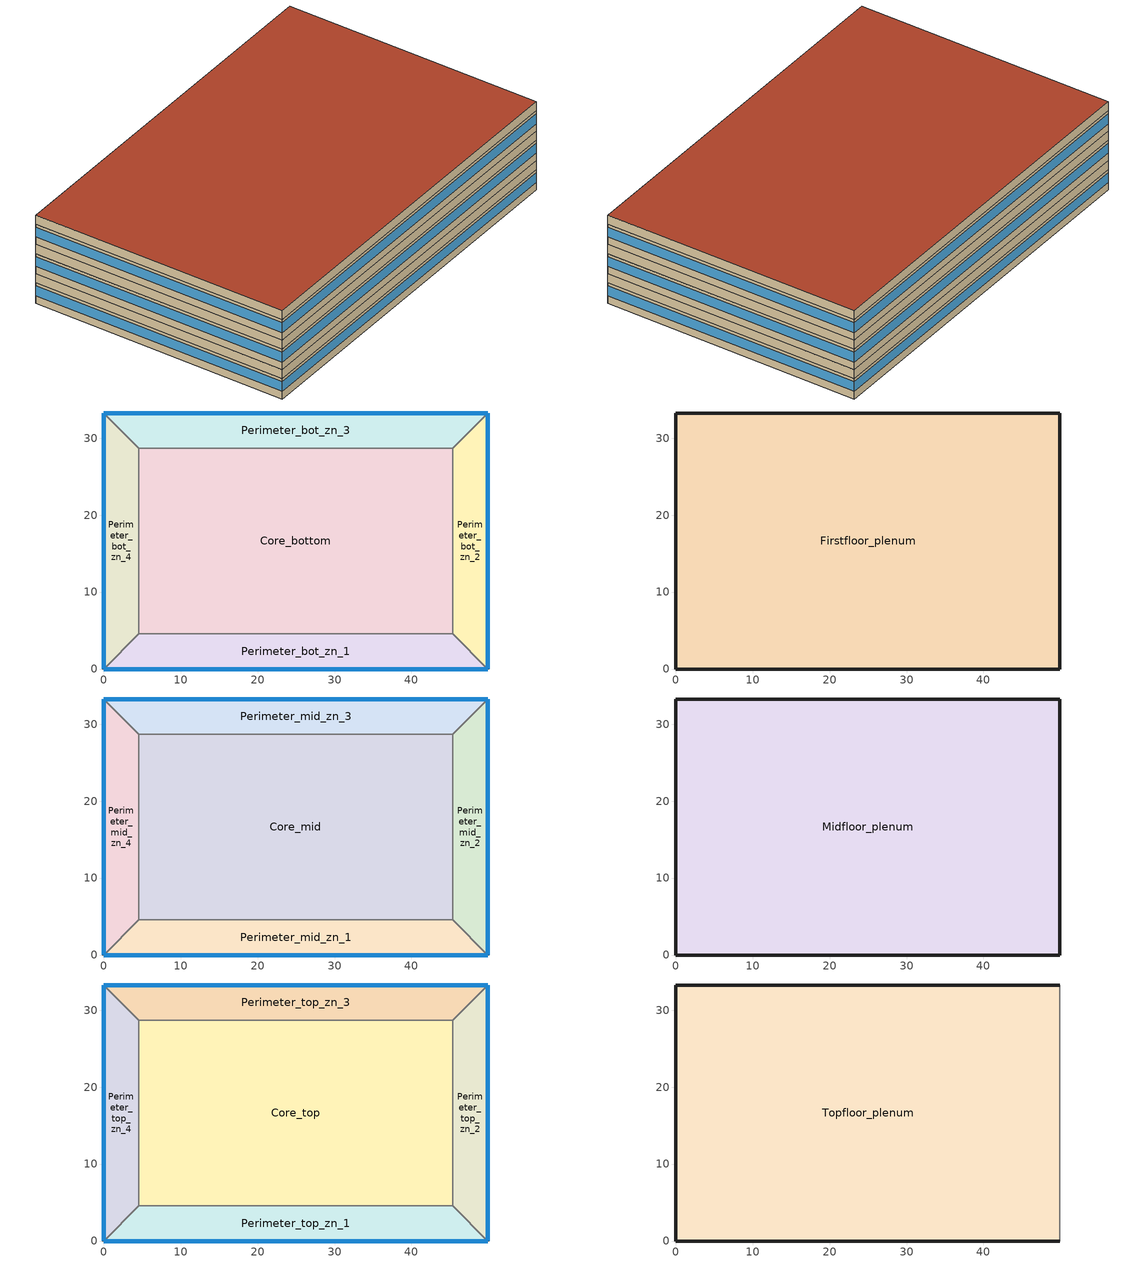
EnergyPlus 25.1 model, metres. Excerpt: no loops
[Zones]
Core_bottom
 floor ground (Core_bot_ZN_5_Floor SlabOnOrBelowGradeF073): 45.34,28.7 45.34,4.57 4.57,4.57 4.57,28.7 z0
 wall to Perimeter_bot_zn_2 (IntWall_MetalFramed): 45.34,4.57 45.34,28.7 z0:2.74
 wall to Perimeter_bot_zn_3 (IntWall_MetalFramed): 45.34,28.7 4.57,28.7 z0:2.74
 wall to Perimeter_bot_zn_1 (IntWall_MetalFramed): 4.57,4.57 45.34,4.57 z0:2.74
 wall to Perimeter_bot_zn_4 (IntWall_MetalFramed): 4.57,28.7 4.57,4.57 z0:2.74
Perimeter_bot_zn_1
 floor ground (Perimeter_bot_ZN_1_Floor SlabOnOrBelowGradeF073): 45.34,4.57 49.91,0 0,0 4.57,4.57 z0
 wall outside (ExtWall_MetalFramed_NonRes): 0,0 49.91,0 z0:2.74
 wall to Perimeter_bot_zn_2 (IntWall_MetalFramed): 49.91,0 45.34,4.57 z0:2.74
 wall to Perimeter_bot_zn_4 (IntWall_MetalFramed): 4.57,4.57 0,0 z0:2.74
 window (FixedWindow_NonRes): 0,0 49.91,0 z1.02:2.33
Perimeter_bot_zn_2
 floor ground (Perimeter_bot_ZN_2_Floor SlabOnOrBelowGradeF073): 49.91,33.27 49.91,0 45.34,4.57 45.34,28.7 z0
 wall outside (ExtWall_MetalFramed_NonRes): 49.91,0 49.91,33.27 z0:2.74
 wall to Perimeter_bot_zn_3 (IntWall_MetalFramed): 49.91,33.27 45.34,28.7 z0:2.74
 window (FixedWindow_NonRes): 49.91,0 49.91,33.27 z1.02:2.33
Perimeter_bot_zn_3
 floor ground (Perimeter_bot_ZN_3_Floor SlabOnOrBelowGradeF073): 49.91,33.27 45.34,28.7 4.57,28.7 0,33.27 z0
 wall outside (ExtWall_MetalFramed_NonRes): 49.91,33.27 0,33.27 z0:2.74
 wall to Perimeter_bot_zn_4 (IntWall_MetalFramed): 0,33.27 4.57,28.7 z0:2.74
 window (FixedWindow_NonRes): 49.91,33.27 0,33.27 z1.02:2.33
Perimeter_bot_zn_4
 floor ground (Perimeter_bot_ZN_4_Floor SlabOnOrBelowGradeF073): 0,33.27 4.57,28.7 4.57,4.57 0,0 z0
 wall outside (ExtWall_MetalFramed_NonRes): 0,33.27 0,0 z0:2.74
 window (FixedWindow_NonRes): 0,33.27 0,0 z1.02:2.33
Firstfloor_plenum
 floor to Core_bottom (IntFloor): 45.34,28.7 45.34,4.57 4.57,4.57 4.57,28.7 z2.74
 floor to Perimeter_bot_zn_1 (IntFloor): 45.34,4.57 49.91,0 0,0 4.57,4.57 z2.74
 floor to Perimeter_bot_zn_2 (IntFloor): 49.91,33.27 49.91,0 45.34,4.57 45.34,28.7 z2.74
 floor to Perimeter_bot_zn_3 (IntFloor): 49.91,33.27 45.34,28.7 4.57,28.7 0,33.27 z2.74
 floor to Perimeter_bot_zn_4 (IntFloor): 0,33.27 4.57,28.7 4.57,4.57 0,0 z2.74
 wall outside (ExtWall_MetalFramed_NonRes): 49.91,0 49.91,33.27 0,33.27 0,0 49.91,0 z2.74:3.96
Core_mid
 floor to Firstfloor_plenum (IntFloor): 45.34,28.7 45.34,4.57 4.57,4.57 4.57,28.7 z3.96
 wall to Perimeter_mid_zn_2 (IntWall_MetalFramed): 45.34,4.57 45.34,28.7 z3.96:6.71
 wall to Perimeter_mid_zn_3 (IntWall_MetalFramed): 45.34,28.7 4.57,28.7 z3.96:6.71
 wall to Perimeter_mid_zn_1 (IntWall_MetalFramed): 4.57,4.57 45.34,4.57 z3.96:6.71
 wall to Perimeter_mid_zn_4 (IntWall_MetalFramed): 4.57,28.7 4.57,4.57 z3.96:6.71
Perimeter_mid_zn_1
 floor to Firstfloor_plenum (IntFloor): 45.34,4.57 49.91,0 0,0 4.57,4.57 z3.96
 wall outside (ExtWall_MetalFramed_NonRes): 0,0 49.91,0 z3.96:6.71
 wall to Perimeter_mid_zn_2 (IntWall_MetalFramed): 49.91,0 45.34,4.57 z3.96:6.71
 wall to Perimeter_mid_zn_4 (IntWall_MetalFramed): 4.57,4.57 0,0 z3.96:6.71
 window (FixedWindow_NonRes): 0,0 49.91,0 z4.98:6.29
Perimeter_mid_zn_2
 floor to Firstfloor_plenum (IntFloor): 49.91,33.27 49.91,0 45.34,4.57 45.34,28.7 z3.96
 wall outside (ExtWall_MetalFramed_NonRes): 49.91,0 49.91,33.27 z3.96:6.71
 wall to Perimeter_mid_zn_3 (IntWall_MetalFramed): 49.91,33.27 45.34,28.7 z3.96:6.71
 window (FixedWindow_NonRes): 49.91,0 49.91,33.27 z4.98:6.29
Perimeter_mid_zn_3
 floor to Firstfloor_plenum (IntFloor): 49.91,33.27 45.34,28.7 4.57,28.7 0,33.27 z3.96
 wall outside (ExtWall_MetalFramed_NonRes): 49.91,33.27 0,33.27 z3.96:6.71
 wall to Perimeter_mid_zn_4 (IntWall_MetalFramed): 0,33.27 4.57,28.7 z3.96:6.71
 window (FixedWindow_NonRes): 49.91,33.27 0,33.27 z4.98:6.29
Perimeter_mid_zn_4
 floor to Firstfloor_plenum (IntFloor): 0,33.27 4.57,28.7 4.57,4.57 0,0 z3.96
 wall outside (ExtWall_MetalFramed_NonRes): 0,33.27 0,0 z3.96:6.71
 window (FixedWindow_NonRes): 0,33.27 0,0 z4.98:6.29
Midfloor_plenum
 floor to Core_mid (IntFloor): 45.34,28.7 45.34,4.57 4.57,4.57 4.57,28.7 z6.71
 floor to Perimeter_mid_zn_1 (IntFloor): 45.34,4.57 49.91,0 0,0 4.57,4.57 z6.71
 floor to Perimeter_mid_zn_2 (IntFloor): 49.91,33.27 49.91,0 45.34,4.57 45.34,28.7 z6.71
 floor to Perimeter_mid_zn_3 (IntFloor): 49.91,33.27 45.34,28.7 4.57,28.7 0,33.27 z6.71
 floor to Perimeter_mid_zn_4 (IntFloor): 0,33.27 4.57,28.7 4.57,4.57 0,0 z6.71
 wall outside (ExtWall_MetalFramed_NonRes): 49.91,0 49.91,33.27 0,33.27 0,0 49.91,0 z6.71:7.92
Core_top
 floor to Midfloor_plenum (IntFloor): 45.34,28.7 45.34,4.57 4.57,4.57 4.57,28.7 z7.92
 wall to Perimeter_top_zn_2 (IntWall_MetalFramed): 45.34,4.57 45.34,28.7 z7.92:10.67
 wall to Perimeter_top_zn_3 (IntWall_MetalFramed): 45.34,28.7 4.57,28.7 z7.92:10.67
 wall to Perimeter_top_zn_1 (IntWall_MetalFramed): 4.57,4.57 45.34,4.57 z7.92:10.67
 wall to Perimeter_top_zn_4 (IntWall_MetalFramed): 4.57,28.7 4.57,4.57 z7.92:10.67
 ceiling adiabatic (IntFloor Reversed): 45.34,4.57 45.34,28.7 4.57,28.7 4.57,4.57 z10.67
Perimeter_top_zn_1
 floor to Midfloor_plenum (IntFloor): 45.34,4.57 49.91,0 0,0 4.57,4.57 z7.92
 wall outside (ExtWall_MetalFramed_NonRes): 0,0 49.91,0 z7.92:10.67
 wall to Perimeter_top_zn_2 (IntWall_MetalFramed): 49.91,0 45.34,4.57 z7.92:10.67
 wall to Perimeter_top_zn_4 (IntWall_MetalFramed): 4.57,4.57 0,0 z7.92:10.67
 window (FixedWindow_NonRes): 0,0 49.91,0 z8.95:10.25
Perimeter_top_zn_2
 floor to Midfloor_plenum (IntFloor): 49.91,33.27 49.91,0 45.34,4.57 45.34,28.7 z7.92
 wall outside (ExtWall_MetalFramed_NonRes): 49.91,0 49.91,33.27 z7.92:10.67
 wall to Perimeter_top_zn_3 (IntWall_MetalFramed): 49.91,33.27 45.34,28.7 z7.92:10.67
 window (FixedWindow_NonRes): 49.91,0 49.91,33.27 z8.95:10.25
Perimeter_top_zn_3
 floor to Midfloor_plenum (IntFloor): 49.91,33.27 45.34,28.7 4.57,28.7 0,33.27 z7.92
 wall outside (ExtWall_MetalFramed_NonRes): 49.91,33.27 0,33.27 z7.92:10.67
 wall to Perimeter_top_zn_4 (IntWall_MetalFramed): 0,33.27 4.57,28.7 z7.92:10.67
 window (FixedWindow_NonRes): 49.91,33.27 0,33.27 z8.95:10.25
Perimeter_top_zn_4
 floor to Midfloor_plenum (IntFloor): 0,33.27 4.57,28.7 4.57,4.57 0,0 z7.92
 wall outside (ExtWall_MetalFramed_NonRes): 0,33.27 0,0 z7.92:10.67
 window (FixedWindow_NonRes): 0,33.27 0,0 z8.95:10.25
Topfloor_plenum
 floor adiabatic (IntFloor): 45.34,28.7 45.34,4.57 4.57,4.57 4.57,28.7 z10.67
 floor to Perimeter_top_zn_1 (IntFloor): 45.34,4.57 49.91,0 0,0 4.57,4.57 z10.67
 floor to Perimeter_top_zn_2 (IntFloor): 49.91,33.27 49.91,0 45.34,4.57 45.34,28.7 z10.67
 floor to Perimeter_top_zn_3 (IntFloor): 49.91,33.27 45.34,28.7 4.57,28.7 0,33.27 z10.67
 floor to Perimeter_top_zn_4 (IntFloor): 0,33.27 4.57,28.7 4.57,4.57 0,0 z10.67
 wall outside (ExtWall_MetalFramed_NonRes): 49.91,33.27 0,33.27 0,0 49.91,0 z10.67:11.89
 wall adiabatic (ExtWall_MetalFramed_NonRes): 49.91,0 49.91,33.27 z10.67:11.89
 roof outside (FlatRoof_WoodFramingAndOther_NonRes): 49.91,0 49.91,33.27 0,33.27 0,0 z11.89
[Building]
Lab: North Axis {deg}=0; Loads Convergence Tolerance Value {W}=0.5; Temperature Convergence Tolerance Value {deltaC}=0.5; Solar Distribution=FullExterior; Maximum Number of Warmup Days=50
[Site:Location]
OAKLAND INTL: Latitude {deg}=38.58; Longitude {deg}=-121.49; Time Zone {hr}=-8; Elevation {m}=2.4384
[SizingPeriod:DesignDay] Day of Month=21; Dry-Bulb Temperature Range Modifier Type=DefaultMultipliers; Humidity Condition Type=WetBulb; Barometric Pressure {Pa}=101284; Wind Speed {m/s}=3; Rain Indicator=No; Snow Indicator=No; Daylight Saving Time Indicator=No
Name | Month | Day Type | Maximum Dry-Bulb Temperature {C} | Daily Dry-Bulb Temperature Range {deltaC} | Wetbulb or DewPoint at Maximum Dry-Bulb {C} | Wind Direction {deg} | Solar Model Indicator | ASHRAE Clear Sky Optical Depth for Beam Irradiance (taub) | ASHRAE Clear Sky Optical Depth for Diffuse Irradiance (taud) | Sky Clearness
OAKLAND INTL  August .4% Condns DB=>MCWB | 8 | SummerDesignDay | 30.3 | 7.8 | 19 | 310 | ASHRAETau | 0.349 | 2.465
OAKLAND INTL  July .4% Condns DB=>MCWB | 7 | SummerDesignDay | 28.9 | 7.7 | 19.3 | 310 | ASHRAETau | 0.369 | 2.413
OAKLAND INTL  June .4% Condns DB=>MCWB | 6 | SummerDesignDay | 31.1 | 8.3 | 18.5 | 310 | ASHRAETau | 0.36 | 2.435
OAKLAND INTL  November .4% Condns DB=>MCWB | 11 | SummerDesignDay | 23.4 | 8.3 | 15 | 310 | ASHRAETau | 0.324 | 2.548
OAKLAND INTL  October .4% Condns DB=>MCWB | 10 | SummerDesignDay | 29.4 | 9.6 | 16.7 | 310 | ASHRAETau | 0.34 | 2.521
OAKLAND INTL  September .4% Condns DB=>MCWB | 9 | SummerDesignDay | 32.2 | 9.2 | 18.6 | 310 | ASHRAETau | 0.348 | 2.454
OAKLAND INTL Ann Htg 99.6% Condns DB | 1 | WinterDesignDay | 2.7 | 0 | 2.7 | 50 | ASHRAEClearSky |  |  | 0
[Site:WaterMainsTemperature]
Calculation Method=Schedule; Temperature Schedule=WaterMainCZ03
[Material]
Name | Roughness | Thickness {m} | Conductivity {W/m-K} | Density {kg/m3} | Specific Heat {J/kg-K} | Thermal Absorptance | Solar Absorptance | Visible Absorptance
Air - Metal Wall Framing - 16 or 24 in. OC | Smooth | 0.1397 | 1.22017 | 1.28148 | 1004.832 | 0.9 | 0.7 | 0.7
ExtWall_MetalFramed_NonRes Insulation | Smooth | 0.0478028 | 0.0230188 | 16.0185 | 1130.436 | 0.9 | 0.7 | 0.7
Gypsum Board - 5/8 in. | MediumRough | 0.016002 | 0.158656 | 640.739 | 1130.436 | 0.9 | 0.7 | 0.8
Metal Standing Seam - 1/16 in. | Smooth | 0.0015875 | 15.363 | 7820.53 | 502.416 | 0.85 | 0.92 | 0.85
Stucco - 7/8 in. | MediumRough | 0.022352 | 0.700948 | 1855.1 | 837.36 | 0.9 | 0.7 | 0.8
Concrete - 140 lb/ft3 - 4 in. | MediumRough | 0.1016 | 1.9514 | 2239.06 | 921.096 | 0.9 | 0.7 | 0.8
Carpet - 3/4 in. | Smooth | 0.01905 | 0.0455183 | 288.332 | 1381.644 | 0.9 | 0.7 | 0.8
Metal Deck - 1/16 in. | MediumRough | 0.0015875 | 45.3452 | 7820.53 | 502.416 | 0.9 | 0.7 | 0.8
Built-up roofing | Rough | 0.0002413 | 0.023072 | 17940.7 | 6.10864e+06 | 0.9 | 0.7 | 0.8
FlatRoof_WoodFramingAndOther_NonRes Insulation | Smooth | 0.0991616 | 0.0230188 | 16.0185 | 1130.436 | 0.9 | 0.7 | 0.8
[WindowMaterial:SimpleGlazingSystem]
FixedWindow_NonRes Material: U-Factor {W/m2-K}=2.04417; Solar Heat Gain Coefficient=0.25; Visible Transmittance=0.42
[Construction]
FixedWindow_NonRes: FixedWindow_NonRes Material
IntWall_MetalFramed: Gypsum Board - 5/8 in., Air - Metal Wall Framing - 16 or 24 in. OC, Gypsum Board - 5/8 in.
ExtWall_MetalFramed_NonRes: Stucco - 7/8 in., ExtWall_MetalFramed_NonRes Insulation, Air - Metal Wall Framing - 16 or 24 in. OC, Gypsum Board - 5/8 in.
IntFloor: Metal Deck - 1/16 in., Concrete - 140 lb/ft3 - 4 in., Carpet - 3/4 in.
FlatRoof_WoodFramingAndOther_NonRes: Built-up roofing, Metal Standing Seam - 1/16 in., FlatRoof_WoodFramingAndOther_NonRes Insulation, Gypsum Board - 5/8 in.
IntFloor Reversed: Carpet - 3/4 in., Concrete - 140 lb/ft3 - 4 in., Metal Deck - 1/16 in.
[Construction:FfactorGroundFloor] F-Factor {W/m-K}=1.26344
Name | Area {m2} | PerimeterExposed {m}
Core_bot_ZN_5_Floor SlabOnOrBelowGradeF073 | 983.537 | 0
Perimeter_bot_ZN_1_Floor SlabOnOrBelowGradeF073; Perimeter_bot_ZN_3_Floor SlabOnOrBelowGradeF073 | 207.338 | 49.911
Perimeter_bot_ZN_2_Floor SlabOnOrBelowGradeF073 | 131.263 | 33.2738
Perimeter_bot_ZN_4_Floor SlabOnOrBelowGradeF073 | 131.253 | 33.2738
[Daylighting:Controls] Lighting Control Type=Continuous; Minimum Input Power Fraction for Continuous or ContinuousOff Dimming Control=0.1; Minimum Light Output Fraction for Continuous or ContinuousOff Dimming Control=0.1; Number of Stepped Control Steps=1; Probability Lighting will be Reset When Needed in Manual Stepped Control=1; Glare Calculation Azimuth Angle of View Direction Clockwise from Zone y-Axis {deg}=0
Name | Zone or Space | Glare Calculation Daylighting Reference Point | Daylighting Reference Point 1 | Fraction of Lights Controlled by Reference Point 1 | Illuminance Setpoint at Reference Point 1 {lux} | Daylighting Reference Point 2 | Fraction of Lights Controlled by Reference Point 2 | Illuminance Setpoint at Reference Point 2 {lux}
Perimeter_bot_ZN_1 Thermal Zn DaylightingControls | Perimeter_bot_zn_1 | Daylighting Control 13 | Daylighting Control 13 | 0.533414 | 287.5 | Daylighting Control 14 | 0.466356 | 1150
Perimeter_bot_ZN_2 ThermalZone DaylightingControls | Perimeter_bot_zn_2 | Daylighting Control 15 | Daylighting Control 15 | 0.547989 | 287.5 | Daylighting Control 16 | 0.451726 | 1150
Perimeter_bot_ZN_3 ThermalZone DaylightingControls | Perimeter_bot_zn_3 | Daylighting Control 17 | Daylighting Control 17 | 0.533414 | 287.5 | Daylighting Control 18 | 0.466356 | 1150
Perimeter_bot_ZN_4 ThermalZone DaylightingControls | Perimeter_bot_zn_4 | Daylighting Control 19 | Daylighting Control 19 | 0.548029 | 287.5 | Daylighting Control 20 | 0.451759 | 1150
Perimeter_mid_ZN_1 ThermalZone DaylightingControls | Perimeter_mid_zn_1 | Daylighting Control 21 | Daylighting Control 21 | 0.533414 | 1125 | Daylighting Control 22 | 0.466356 | 1500
Perimeter_mid_ZN_2 ThermalZone DaylightingControls | Perimeter_mid_zn_2 | Daylighting Control 23 | Daylighting Control 23 | 0.547989 | 1125 | Daylighting Control 24 | 0.451726 | 1500
Perimeter_mid_ZN_3 Thermal Zone DaylightingControls | Perimeter_mid_zn_3 | Daylighting Control 1 | Daylighting Control 1 | 0.533414 | 1125 | Daylighting Control 2 | 0.466356 | 1500
Perimeter_mid_ZN_4 Thermal Zone DaylightingControls | Perimeter_mid_zn_4 | Daylighting Control 3 | Daylighting Control 3 | 0.548029 | 1125 | Daylighting Control 4 | 0.451759 | 1500
Perimeter_top_ZN_1 Thermal Zone DaylightingControls | Perimeter_top_zn_1 | Daylighting Control 5 | Daylighting Control 5 | 0.533414 | 287.5 | Daylighting Control 6 | 0.466356 | 1150
Perimeter_top_ZN_2 Thermal Zone DaylightingControls | Perimeter_top_zn_2 | Daylighting Control 7 | Daylighting Control 7 | 0.547989 | 287.5 | Daylighting Control 8 | 0.451726 | 1150
Perimeter_top_ZN_3 Thermal Zone DaylightingControls | Perimeter_top_zn_3 | Daylighting Control 9 | Daylighting Control 9 | 0.533414 | 287.5 | Daylighting Control 10 | 0.466356 | 1150
Perimeter_top_ZN_4 Thermal Zone DaylightingControls | Perimeter_top_zn_4 | Daylighting Control 11 | Daylighting Control 11 | 0.548029 | 287.5 | Daylighting Control 12 | 0.451759 | 1150
[Zone] Type=1; Multiplier=1; Ceiling Height {m}=autocalculate; Volume {m3}=autocalculate
Name | Floor Area {m2} | Part of Total Floor Area
Core_bottom; Core_mid; Core_top | 983.633 | Yes
Perimeter_mid_zn_1; Perimeter_mid_zn_3; Perimeter_bot_zn_1; Perimeter_bot_zn_3; Perimeter_top_zn_1; Perimeter_top_zn_3 | 207.358 | Yes
Perimeter_mid_zn_2; Perimeter_bot_zn_2; Perimeter_top_zn_2 | 131.276 | Yes
Perimeter_mid_zn_4; Perimeter_bot_zn_4; Perimeter_top_zn_4 | 131.266 | Yes
Firstfloor_plenum; Midfloor_plenum; Topfloor_plenum | 1660.89 | No
[ZoneList]
ZL_Laboratory_Scientific: Core_bottom, Core_mid, Core_top, Perimeter_mid_zn_1, Perimeter_mid_zn_2, Perimeter_mid_zn_3, Perimeter_mid_zn_4
ZL_Office_Area_GreaterThan250_square_feet: Perimeter_bot_zn_1, Perimeter_bot_zn_2, Perimeter_bot_zn_3, Perimeter_bot_zn_4, Perimeter_top_zn_1, Perimeter_top_zn_2, Perimeter_top_zn_3, Perimeter_top_zn_4
Availability Manager Optimum Start 2 Control Zones List: Perimeter_bot_zn_1, Perimeter_bot_zn_2, Perimeter_bot_zn_3, Perimeter_bot_zn_4
Availability Manager Optimum Start 4 Control Zones List: Perimeter_top_zn_1, Perimeter_top_zn_2, Perimeter_top_zn_3, Perimeter_top_zn_4
[People] Number of People Calculation Method=People/Area; Fraction Radiant=0.3; Sensible Heat Fraction=autocalculate; Activity Level Schedule=FunctionalAreaPeopleActivityLevel; Carbon Dioxide Generation Rate {m3/s-W}=3.82e-08; Enable ASHRAE 55 Comfort Warnings=No; Mean Radiant Temperature Calculation Type=EnclosureAveraged; Clothing Insulation Calculation Method=ClothingInsulationSchedule; Cold Stress Temperature Threshold {C}=15.56; Heat Stress Temperature Threshold {C}=30
Name | Zone or ZoneList or Space or SpaceList | Number of People Schedule | People per Floor Area {person/m2}
People_Laboratory_Scientific | ZL_Laboratory_Scientific | LabOccupancy | 0.269098
People_Office_Area_250_square_feet | ZL_Office_Area_GreaterThan250_square_feet | LabOfficeOccupancy | 0.0538196
[Lights] Design Level Calculation Method=Watts/Area; Return Air Fraction=0; Fraction Radiant=0.58; Fraction Visible=0; Fraction Replaceable=1; Return Air Fraction Calculated from Plenum Temperature=No; Return Air Fraction Function of Plenum Temperature Coefficient 1=0; Return Air Fraction Function of Plenum Temperature Coefficient 2 {1/K}=0
Name | Zone or ZoneList or Space or SpaceList | Schedule | Watts per Floor Area {W/m2}
Lights_Laboratory_Scientific | ZL_Laboratory_Scientific | LabLights | 9.68752
Lights_Office_Area_250_square_feet | ZL_Office_Area_GreaterThan250_square_feet | LabOfficeLights | 6.45835
[ElectricEquipment] Design Level Calculation Method=Watts/Area; Fraction Latent=0
Name | Zone or ZoneList or Space or SpaceList | Schedule | Watts per Floor Area {W/m2} | Fraction Radiant | Fraction Lost
Equip_ZL_Laboratory_Scientific | ZL_Laboratory_Scientific | LabElecEquipment | 21.5278 | 0.2 | 0
Refrig_ZL_Laboratory_Scientific | ZL_Laboratory_Scientific | LabRefrigeration | 3.01389 | 0 | 1
Equip_ZL_Office_Area_GreaterThan250_square_feet | ZL_Office_Area_GreaterThan250_square_feet | LabOfficeElecEquipment | 7.53474 | 0.2 | 0
[GasEquipment]
GasEquip_ZL_Laboratory_Scientific: Zone or ZoneList or Space or SpaceList=ZL_Laboratory_Scientific; Schedule=LabGasEquipment; Design Level Calculation Method=Power/Area; Power per Floor Area {W/m2}=41.0097; Fraction Latent=0; Fraction Radiant=0.15; Fraction Lost=0.85; Carbon Dioxide Generation Rate {m3/s-W}=0
[ZoneInfiltration:DesignFlowRate] Design Flow Rate Calculation Method=Flow/ExteriorWallArea; Flow Rate per Exterior Surface Area {m3/s-m2}=0.000914908; Constant Term Coefficient=1; Temperature Term Coefficient=0; Velocity Term Coefficient=0.224052; Velocity Squared Term Coefficient=0; Density Basis=Outdoor
Name | Zone or ZoneList or Space or SpaceList | Schedule
Infil_Core_bottom | Core_bottom | LabInfiltration
Infil_Core_mid | Core_mid | LabInfiltration
Infil_Core_top | Core_top | LabInfiltration
Infil_Perimeter_mid_zn_1 | Perimeter_mid_zn_1 | LabInfiltration
Infil_Perimeter_mid_zn_2 | Perimeter_mid_zn_2 | LabInfiltration
Infil_Perimeter_mid_zn_3 | Perimeter_mid_zn_3 | LabInfiltration
Infil_Perimeter_mid_zn_4 | Perimeter_mid_zn_4 | LabInfiltration
Infil_Perimeter_bot_zn_1 | Perimeter_bot_zn_1 | LabOfficeInfiltration
Infil_Perimeter_bot_zn_2 | Perimeter_bot_zn_2 | LabOfficeInfiltration
Infil_Perimeter_bot_zn_3 | Perimeter_bot_zn_3 | LabOfficeInfiltration
Infil_Perimeter_bot_zn_4 | Perimeter_bot_zn_4 | LabOfficeInfiltration
Infil_Perimeter_top_zn_1 | Perimeter_top_zn_1 | LabOfficeInfiltration
Infil_Perimeter_top_zn_2 | Perimeter_top_zn_2 | LabOfficeInfiltration
Infil_Perimeter_top_zn_3 | Perimeter_top_zn_3 | LabOfficeInfiltration
Infil_Perimeter_top_zn_4 | Perimeter_top_zn_4 | LabOfficeInfiltration
[Exterior:Lights] Control Option=AstronomicalClock
Name | Schedule | Design Level {W}
ExtLights_Motion_Lab | LabExtLightingMotionCtrl | 1719.84
ExtLights_NonMotion_Lab | LabExtLightingNonMotionCtrl | 856.541
[Exterior:FuelEquipment]
Elevator_Lab: Fuel Use Type=Electricity; Schedule=LabElevator; Design Level {W}=8623.13
[ZoneControl:Thermostat] Temperature Difference Between Cutout And Setpoint {deltaC}=0
Name | Zone or ZoneList | Control Type Schedule | Control 1
ZC_ZL_Laboratory_Scientific | ZL_Laboratory_Scientific | ZL_Laboratory_Scientific Thermostat Schedule | TSDSP_ZL_Laboratory_Scientific
ZC_ZL_Office_Area_GreaterThan250_square_feet | ZL_Office_Area_GreaterThan250_square_feet | ZL_Office_Area_GreaterThan250_square_feet Thermostat Schedule | TSDSP_ZL_Office_Area_GreaterThan250_square_feet
[ThermostatSetpoint:DualSetpoint]
Name | Heating Setpoint Temperature Schedule | Cooling Setpoint Temperature Schedule
TSDSP_ZL_Laboratory_Scientific | LabHtgSetpt | LabClgSetpt
TSDSP_ZL_Office_Area_GreaterThan250_square_feet | LabOfficeHtgSetpt | LabOfficeClgSetpt
[AvailabilityManager:Scheduled] Schedule=Always On Discrete
BaseSys5 OACtrl-2 OA System Availability Manager; BaseSys5 OACtrl-4 OA System Availability Manager; BaseSys14-1 System Availability Manager; BaseSys14-2 System Availability Manager; BaseSys14-3 System Availability Manager; BaseSys14-4 System Availability Manager; BaseSys14-5 System Availability Manager; BaseSys14-6 System Availability Manager; BaseSys14-7 System Availability Manager
[AvailabilityManager:OptimumStart] Applicability Schedule=Always On Discrete; Fan Schedule=LabOfficeHVACAvail; Control Type=MaximumofZoneList; Maximum Value for Optimum Start Time {hr}=1.5; Control Algorithm=AdaptiveTemperatureGradient; Constant Temperature Gradient during Cooling {deltaC/hr}=3; Constant Temperature Gradient during Heating {deltaC/hr}=3; Initial Temperature Gradient during Cooling {deltaC/hr}=1.66667; Initial Temperature Gradient during Heating {deltaC/hr}=1.66667; Constant Start Time {hr}=2; Number of Previous Days {days}=2
Name | Zone List
Availability Manager Optimum Start 2 | Availability Manager Optimum Start 2 Control Zones List
Availability Manager Optimum Start 4 | Availability Manager Optimum Start 4 Control Zones List
[AvailabilityManager:NightCycle] Applicability Schedule=Always On Discrete; Fan Schedule=LabOfficeHVACAvail; Control Type=CycleOnAny; Cycling Run Time Control Type=ThermostatWithMinimumRunTime; Cycling Run Time {s}=900
Name | Thermostat Tolerance {deltaC}
Availability Manager Night Cycle 5-4 | 1.11111
Availability Manager Night Cycle 5-2 | 1
[Schedule:Day:Hourly]
FunctionalAreaPeopleActivityLevelWD; FunctionalAreaPeopleActivityLevelSat; FunctionalAreaPeopleActivityLevelSun: 131.9, 131.9, 131.9, 131.9, 131.9, 131.9, 131.9, 131.9, 131.9, 131.9, 131.9, 131.9, 131.9, 131.9, 131.9, 131.9, 131.9, 131.9, 131.9, 131.9, 131.9, 131.9, 131.9, 131.9
LabOccupancyWD: 0.05, 0.05, 0.05, 0.05, 0.05, 0.05, 0.05, 0.1, 0.2, 0.9, 0.9, 0.45, 0.45, 0.9, 0.9, 0.9, 0.9, 0.9, 0.3, 0.1, 0.1, 0.1, 0.05, 0.05
LabOccupancySat; LabOccupancySun: 0.05, 0.05, 0.05, 0.05, 0.05, 0.05, 0.05, 0.1, 0.1, 0.3, 0.3, 0.3, 0.3, 0.1, 0.1, 0.1, 0.1, 0.1, 0.05, 0.05, 0.05, 0.05, 0.05, 0.05
LabLightsWD: 0.2, 0.2, 0.2, 0.2, 0.2, 0.2, 0.3, 0.5, 0.9, 0.9, 0.9, 0.9, 0.8, 0.9, 0.9, 0.9, 0.9, 0.9, 0.5, 0.5, 0.3, 0.3, 0.2, 0.2
LabLightsSat; LabLightsSun: 0.1, 0.1, 0.1, 0.1, 0.1, 0.1, 0.1, 0.1, 0.4, 0.4, 0.4, 0.4, 0.2, 0.2, 0.2, 0.2, 0.2, 0.1, 0.1, 0.1, 0.1, 0.1, 0.1, 0.1
LabElecEquipmentWD: 0.2, 0.2, 0.2, 0.2, 0.2, 0.2, 0.3, 0.4, 0.5, 0.7, 0.8, 0.5, 0.6, 0.7, 0.9, 0.8, 0.5, 0.4, 0.3, 0.2, 0.2, 0.2, 0.2, 0.2
LabElecEquipmentSat; LabElecEquipmentSun; LabOfficeHVACAvailSat; LabOfficeHVACAvailSun; LabElevatorWD; LabElevatorSat; LabElevatorSun; LabElevatorSummer; LabElevatorWinter: 0, 0, 0, 0, 0, 0, 0, 0, 0, 0, 0, 0, 0, 0, 0, 0, 0, 0, 0, 0, 0, 0, 0, 0
LabGasEquipmentWD: 0, 0, 0, 0, 0, 0, 0, 0.1, 0.2, 0.9, 0.9, 0.45, 0.45, 0.9, 0.9, 0.9, 0.9, 0.9, 0.1, 0.1, 0, 0, 0, 0
LabGasEquipmentSat; LabGasEquipmentSun: 0, 0, 0, 0, 0, 0, 0, 0.1, 0.1, 0.3, 0.3, 0.3, 0.3, 0.1, 0.1, 0.1, 0.1, 0.1, 0, 0, 0, 0, 0, 0
LabRefrigerationWD; LabRefrigerationSat; LabRefrigerationSun: 0.9, 0.9, 0.9, 0.9, 0.9, 0.9, 0.9, 0.9, 0.9, 0.9, 0.9, 0.9, 0.9, 0.9, 0.9, 0.9, 0.9, 0.9, 0.9, 0.9, 0.9, 0.9, 0.9, 0.9
LabInfiltrationWD; LabInfiltrationSat; LabInfiltrationSun: 0.25, 0.25, 0.25, 0.25, 0.25, 0.25, 0.25, 0.25, 0.25, 0.25, 0.25, 0.25, 0.25, 0.25, 0.25, 0.25, 0.25, 0.25, 0.25, 0.25, 0.25, 0.25, 0.25, 0.25
LabHtgSetptWD; LabHtgSetptSat; LabHtgSetptSun: 21.11, 21.11, 21.11, 21.11, 21.11, 21.11, 21.11, 21.11, 21.11, 21.11, 21.11, 21.11, 21.11, 21.11, 21.11, 21.11, 21.11, 21.11, 21.11, 21.11, 21.11, 21.11, 21.11, 21.11
LabClgSetptWD; LabClgSetptSat; LabClgSetptSun: 23.89, 23.89, 23.89, 23.89, 23.89, 23.89, 23.89, 23.89, 23.89, 23.89, 23.89, 23.89, 23.89, 23.89, 23.89, 23.89, 23.89, 23.89, 23.89, 23.89, 23.89, 23.89, 23.89, 23.89
LabOfficeOccupancyWD: 0, 0, 0, 0, 0, 0, 0.1, 0.2, 0.95, 0.95, 0.95, 0.95, 0.5, 0.95, 0.95, 0.95, 0.95, 0.3, 0.1, 0.1, 0.1, 0.1, 0.05, 0.05
LabOfficeOccupancySat; LabOfficeOccupancySun: 0, 0, 0, 0, 0, 0, 0.05, 0.05, 0.05, 0.05, 0.05, 0.05, 0.05, 0.05, 0.05, 0.05, 0.05, 0.05, 0, 0, 0, 0, 0, 0
LabOfficeLightsWD: 0.05, 0.05, 0.05, 0.05, 0.05, 0.1, 0.1, 0.3, 0.65, 0.65, 0.65, 0.65, 0.65, 0.65, 0.65, 0.65, 0.65, 0.35, 0.3, 0.3, 0.2, 0.2, 0.1, 0.05
LabOfficeLightsSat; LabOfficeLightsSun: 0.05, 0.05, 0.05, 0.05, 0.05, 0.05, 0.05, 0.05, 0.05, 0.05, 0.05, 0.05, 0.05, 0.05, 0.05, 0.05, 0.05, 0.05, 0.05, 0.05, 0.05, 0.05, 0.05, 0.05
LabOfficeElecEquipmentWD: 0.45, 0.45, 0.45, 0.45, 0.45, 0.45, 0.45, 0.74, 0.87, 0.9, 0.9, 0.9, 0.9, 0.9, 0.9, 0.9, 0.9, 0.7, 0.5, 0.5, 0.5, 0.45, 0.45, 0.45
LabOfficeElecEquipmentSat; LabOfficeElecEquipmentSun: 0.43, 0.43, 0.43, 0.43, 0.43, 0.43, 0.43, 0.43, 0.43, 0.43, 0.43, 0.43, 0.43, 0.43, 0.43, 0.43, 0.43, 0.43, 0.43, 0.43, 0.43, 0.43, 0.43, 0.43
LabOfficeHVACAvailWD: 0, 0, 0, 0, 0, 1, 1, 1, 1, 1, 1, 1, 1, 1, 1, 1, 1, 1, 1, 1, 1, 1, 1, 1
LabOfficeInfiltrationWD: 1, 1, 1, 1, 1, 0.25, 0.25, 0.25, 0.25, 0.25, 0.25, 0.25, 0.25, 0.25, 0.25, 0.25, 0.25, 0.25, 0.25, 0.25, 0.25, 0.25, 0.25, 0.25
LabOfficeInfiltrationSat; LabOfficeInfiltrationSun; LabExtLightingNonMotionCtrlWD; LabExtLightingNonMotionCtrlSat; LabExtLightingNonMotionCtrlSun: 1, 1, 1, 1, 1, 1, 1, 1, 1, 1, 1, 1, 1, 1, 1, 1, 1, 1, 1, 1, 1, 1, 1, 1
LabOfficeHtgSetptWD: 15.56, 15.56, 15.56, 15.56, 15.56, 21.11, 21.11, 21.11, 21.11, 21.11, 21.11, 21.11, 21.11, 21.11, 21.11, 21.11, 21.11, 21.11, 21.11, 21.11, 21.11, 21.11, 21.11, 21.11
LabOfficeHtgSetptSat; LabOfficeHtgSetptSun: 15.56, 15.56, 15.56, 15.56, 15.56, 15.56, 15.56, 15.56, 15.56, 15.56, 15.56, 15.56, 15.56, 15.56, 15.56, 15.56, 15.56, 15.56, 15.56, 15.56, 15.56, 15.56, 15.56, 15.56
LabOfficeClgSetptWD: 29.44, 29.44, 29.44, 29.44, 29.44, 23.89, 23.89, 23.89, 23.89, 23.89, 23.89, 23.89, 23.89, 23.89, 23.89, 23.89, 23.89, 23.89, 23.89, 23.89, 23.89, 23.89, 23.89, 23.89
LabOfficeClgSetptSat; LabOfficeClgSetptSun: 29.44, 29.44, 29.44, 29.44, 29.44, 29.44, 29.44, 29.44, 29.44, 29.44, 29.44, 29.44, 29.44, 29.44, 29.44, 29.44, 29.44, 29.44, 29.44, 29.44, 29.44, 29.44, 29.44, 29.44
LabExtLightingMotionCtrlWD; LabExtLightingMotionCtrlSat; LabExtLightingMotionCtrlSun: 0, 0, 0, 0, 0, 1, 1, 1, 1, 1, 1, 1, 1, 1, 1, 1, 1, 1, 1, 1, 0, 0, 0, 0
[Schedule:Week:Daily]
FunctionalAreaPeopleActivityLevelWk: FunctionalAreaPeopleActivityLevelSun, FunctionalAreaPeopleActivityLevelWD, FunctionalAreaPeopleActivityLevelWD, FunctionalAreaPeopleActivityLevelWD, FunctionalAreaPeopleActivityLevelWD, FunctionalAreaPeopleActivityLevelWD, FunctionalAreaPeopleActivityLevelSat, FunctionalAreaPeopleActivityLevelSun, FunctionalAreaPeopleActivityLevelWD, FunctionalAreaPeopleActivityLevelWD, FunctionalAreaPeopleActivityLevelSun, FunctionalAreaPeopleActivityLevelSun
LabClgSetptWk: LabClgSetptSun, LabClgSetptWD, LabClgSetptWD, LabClgSetptWD, LabClgSetptWD, LabClgSetptWD, LabClgSetptSat, LabClgSetptSun, LabClgSetptWD, LabClgSetptWD, LabClgSetptSun, LabClgSetptSun
LabElecEquipmentWk: LabElecEquipmentSun, LabElecEquipmentWD, LabElecEquipmentWD, LabElecEquipmentWD, LabElecEquipmentWD, LabElecEquipmentWD, LabElecEquipmentSat, LabElecEquipmentSun, LabElecEquipmentWD, LabElecEquipmentWD, LabElecEquipmentSun, LabElecEquipmentSun
LabElevatorWk: LabElevatorSun, LabElevatorWD, LabElevatorWD, LabElevatorWD, LabElevatorWD, LabElevatorWD, LabElevatorSat, LabElevatorSun, LabElevatorSummer, LabElevatorWinter, LabElevatorSun, LabElevatorSun
LabExtLightingMotionCtrlWk: LabExtLightingMotionCtrlSun, LabExtLightingMotionCtrlWD, LabExtLightingMotionCtrlWD, LabExtLightingMotionCtrlWD, LabExtLightingMotionCtrlWD, LabExtLightingMotionCtrlWD, LabExtLightingMotionCtrlSat, LabExtLightingMotionCtrlSun, LabExtLightingMotionCtrlWD, LabExtLightingMotionCtrlWD, LabExtLightingMotionCtrlSun, LabExtLightingMotionCtrlSun
LabExtLightingNonMotionCtrlWk: LabExtLightingNonMotionCtrlSun, LabExtLightingNonMotionCtrlWD, LabExtLightingNonMotionCtrlWD, LabExtLightingNonMotionCtrlWD, LabExtLightingNonMotionCtrlWD, LabExtLightingNonMotionCtrlWD, LabExtLightingNonMotionCtrlSat, LabExtLightingNonMotionCtrlSun, LabExtLightingNonMotionCtrlWD, LabExtLightingNonMotionCtrlWD, LabExtLightingNonMotionCtrlSun, LabExtLightingNonMotionCtrlSun
LabGasEquipmentWk: LabGasEquipmentSun, LabGasEquipmentWD, LabGasEquipmentWD, LabGasEquipmentWD, LabGasEquipmentWD, LabGasEquipmentWD, LabGasEquipmentSat, LabGasEquipmentSun, LabGasEquipmentWD, LabGasEquipmentWD, LabGasEquipmentSun, LabGasEquipmentSun
LabHtgSetptWk: LabHtgSetptSun, LabHtgSetptWD, LabHtgSetptWD, LabHtgSetptWD, LabHtgSetptWD, LabHtgSetptWD, LabHtgSetptSat, LabHtgSetptSun, LabHtgSetptWD, LabHtgSetptWD, LabHtgSetptSun, LabHtgSetptSun
LabInfiltrationWk: LabInfiltrationSun, LabInfiltrationWD, LabInfiltrationWD, LabInfiltrationWD, LabInfiltrationWD, LabInfiltrationWD, LabInfiltrationSat, LabInfiltrationSun, LabInfiltrationWD, LabInfiltrationWD, LabInfiltrationSun, LabInfiltrationSun
LabLightsWk: LabLightsSun, LabLightsWD, LabLightsWD, LabLightsWD, LabLightsWD, LabLightsWD, LabLightsSat, LabLightsSun, LabLightsWD, LabLightsWD, LabLightsSun, LabLightsSun
LabOccupancyWk: LabOccupancySun, LabOccupancyWD, LabOccupancyWD, LabOccupancyWD, LabOccupancyWD, LabOccupancyWD, LabOccupancySat, LabOccupancySun, LabOccupancyWD, LabOccupancyWD, LabOccupancySun, LabOccupancySun
LabOfficeClgSetptWk: LabOfficeClgSetptSun, LabOfficeClgSetptWD, LabOfficeClgSetptWD, LabOfficeClgSetptWD, LabOfficeClgSetptWD, LabOfficeClgSetptWD, LabOfficeClgSetptSat, LabOfficeClgSetptSun, LabOfficeClgSetptWD, LabOfficeClgSetptWD, LabOfficeClgSetptSun, LabOfficeClgSetptSun
LabOfficeElecEquipmentWk: LabOfficeElecEquipmentSun, LabOfficeElecEquipmentWD, LabOfficeElecEquipmentWD, LabOfficeElecEquipmentWD, LabOfficeElecEquipmentWD, LabOfficeElecEquipmentWD, LabOfficeElecEquipmentSat, LabOfficeElecEquipmentSun, LabOfficeElecEquipmentWD, LabOfficeElecEquipmentWD, LabOfficeElecEquipmentSun, LabOfficeElecEquipmentSun
LabOfficeHVACAvailWk: LabOfficeHVACAvailSun, LabOfficeHVACAvailWD, LabOfficeHVACAvailWD, LabOfficeHVACAvailWD, LabOfficeHVACAvailWD, LabOfficeHVACAvailWD, LabOfficeHVACAvailSat, LabOfficeHVACAvailSun, LabOfficeHVACAvailWD, LabOfficeHVACAvailWD, LabOfficeHVACAvailSun, LabOfficeHVACAvailSun
LabOfficeHtgSetptWk: LabOfficeHtgSetptSun, LabOfficeHtgSetptWD, LabOfficeHtgSetptWD, LabOfficeHtgSetptWD, LabOfficeHtgSetptWD, LabOfficeHtgSetptWD, LabOfficeHtgSetptSat, LabOfficeHtgSetptSun, LabOfficeHtgSetptWD, LabOfficeHtgSetptWD, LabOfficeHtgSetptSun, LabOfficeHtgSetptSun
LabOfficeInfiltrationWk: LabOfficeInfiltrationSun, LabOfficeInfiltrationWD, LabOfficeInfiltrationWD, LabOfficeInfiltrationWD, LabOfficeInfiltrationWD, LabOfficeInfiltrationWD, LabOfficeInfiltrationSat, LabOfficeInfiltrationSun, LabOfficeInfiltrationWD, LabOfficeInfiltrationWD, LabOfficeInfiltrationSun, LabOfficeInfiltrationSun
LabOfficeLightsWk: LabOfficeLightsSun, LabOfficeLightsWD, LabOfficeLightsWD, LabOfficeLightsWD, LabOfficeLightsWD, LabOfficeLightsWD, LabOfficeLightsSat, LabOfficeLightsSun, LabOfficeLightsWD, LabOfficeLightsWD, LabOfficeLightsSun, LabOfficeLightsSun
LabOfficeOccupancyWk: LabOfficeOccupancySun, LabOfficeOccupancyWD, LabOfficeOccupancyWD, LabOfficeOccupancyWD, LabOfficeOccupancyWD, LabOfficeOccupancyWD, LabOfficeOccupancySat, LabOfficeOccupancySun, LabOfficeOccupancyWD, LabOfficeOccupancyWD, LabOfficeOccupancySun, LabOfficeOccupancySun
LabRefrigerationWk: LabRefrigerationSun, LabRefrigerationWD, LabRefrigerationWD, LabRefrigerationWD, LabRefrigerationWD, LabRefrigerationWD, LabRefrigerationSat, LabRefrigerationSun, LabRefrigerationWD, LabRefrigerationWD, LabRefrigerationSun, LabRefrigerationSun
[Schedule:Year]
FunctionalAreaPeopleActivityLevel: FunctionalAreaPeopleActivityLevelWk, 1, 1, 12, 31
LabClgSetpt: LabClgSetptWk, 1, 1, 12, 31
LabElecEquipment: LabElecEquipmentWk, 1, 1, 12, 31
LabElevator: LabElevatorWk, 1, 1, 12, 31
LabExtLightingMotionCtrl: LabExtLightingMotionCtrlWk, 1, 1, 12, 31
LabExtLightingNonMotionCtrl: LabExtLightingNonMotionCtrlWk, 1, 1, 12, 31
LabGasEquipment: LabGasEquipmentWk, 1, 1, 12, 31
LabHtgSetpt: LabHtgSetptWk, 1, 1, 12, 31
LabInfiltration: LabInfiltrationWk, 1, 1, 12, 31
LabLights: LabLightsWk, 1, 1, 12, 31
LabOccupancy: LabOccupancyWk, 1, 1, 12, 31
LabOfficeClgSetpt: LabOfficeClgSetptWk, 1, 1, 12, 31
LabOfficeElecEquipment: LabOfficeElecEquipmentWk, 1, 1, 12, 31
LabOfficeHVACAvail: LabOfficeHVACAvailWk, 1, 1, 12, 31
LabOfficeHtgSetpt: LabOfficeHtgSetptWk, 1, 1, 12, 31
LabOfficeInfiltration: LabOfficeInfiltrationWk, 1, 1, 12, 31
LabOfficeLights: LabOfficeLightsWk, 1, 1, 12, 31
LabOfficeOccupancy: LabOfficeOccupancyWk, 1, 1, 12, 31
LabRefrigeration: LabRefrigerationWk, 1, 1, 12, 31
[Schedule:Constant]
Always On Discrete: Hourly Value=1
[Schedule:Compact]
ZL_Laboratory_Scientific Thermostat Schedule; ZL_Office_Area_GreaterThan250_square_feet Thermostat Schedule: Through: 12/31, For: AllDays, Until: 24:00, 4
WaterMainCZ03: Through: 1/31, For: AllDays, Until: 24:00, 11.33, Through: 2/28, For: AllDays, Until: 24:00, 11.22, Through: 3/31, For: AllDays, Until: 24:00, 11.72, Through: 4/30, For: AllDays, Until: 24:00, 12.06, Through: 5/31, For: AllDays, Until: 24:00, 11.94, Through: 6/30, For: AllDays, Until: 24:00, 13.06, Through: 7/31, For: AllDays, Until: 24:00, 13.33, Through: 8/31, For: AllDays, Until: 24:00, 13.72, Through: 9/30, For: AllDays, Until: 24:00, 13.67, Through: 10/31, For: AllDays, Until: 24:00, 13.94, Through: 11/30, For: AllDays, Until: 24:00, 13.06, Through: 12/31, For: AllDays, Until: 24:00, 11.94
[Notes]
From counter.inc created by EP-Launch when running groups of files
Output files                          Lab_T24-2025-NC_3_Oakland
Run description                       T24-2025-NC: 3: Oakland
Parent Run
Run Flag                              True
Weather                               USA_CA_724930_METRO-OAKLAND-INTL_TMY_2000-2020K.epw
Default equipment values. May be overridden by later values.
End of default equipment values.
City                                            Oakland
